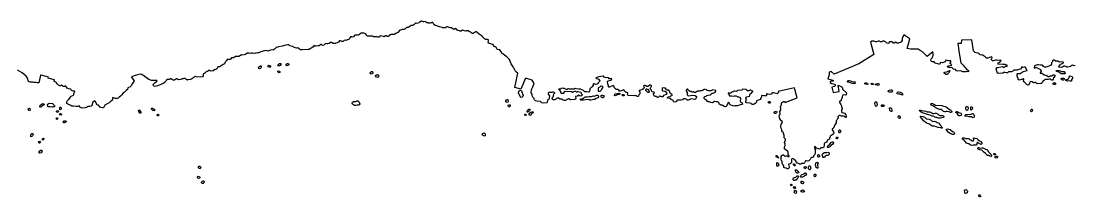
# Model space of a CAD drawing. Header units: inches. Extents: x -62624 to 51363, y -122611 to -15713.
# Drawn here: x 920 to 6819, y -122611 to -121625 of the extents above; entities that cross this region are included whole.
import ezdxf

# ---------------------------------------------------------------- set-up
doc = ezdxf.new("R2010")
doc.units = ezdxf.units.IN
doc.header["$MEASUREMENT"] = 0

msp = doc.modelspace()

# ---------------------------------------------------------------- linework, layer by layer
for points in [[(6820.5, -121874.7), (6812, -121875.7), (6805.5, -121873.1), (6803.4, -121873.1), (6800.5, -121874.5), (6794.2, -121880), (6779.1, -121884.2), (6772.7, -121884.5), (6768.4, -121880.4), (6761.6, -121877.4), (6755.9, -121877.9), (6745.3, -121885.2), (6733.2, -121884), (6727.3, -121881.2), (6731.3, -121878.8), (6735.6, -121870.5), (6737.7, -121867), (6754.2, -121861.8), (6753, -121854.9), (6749.3, -121854.5), (6733.6, -121855.2), (6727.9, -121853.3), (6723, -121850.5), (6709.2, -121849.8), (6702.4, -121844.6), (6697.9, -121843.9), (6692.5, -121846.8), (6692.5, -121852.4), (6691.5, -121856.4), (6687.7, -121859.2), (6688.2, -121867), (6683.5, -121873), (6676.1, -121875.6), (6658.6, -121883.4), (6649.2, -121883.7), (6642.1, -121880.8), (6638.8, -121874.7), (6635.9, -121872.6), (6625.3, -121872.6), (6615.2, -121870.2), (6609.5, -121870.7), (6597.7, -121874.5), (6592.5, -121875.7), (6590.1, -121887.3), (6591.6, -121888.7), (6596.1, -121886.5), (6601, -121885.4), (6606.6, -121887.4), (6612, -121889.4), (6619.1, -121892.2), (6626.9, -121897), (6629, -121907.1), (6625, -121915.6), (6623.8, -121916.8), (6633, -121918.2), (6639.4, -121920.4), (6646.7, -121927), (6655.7, -121928.4), (6662.1, -121929.8), (6669.4, -121936.6), (6674.4, -121936.4), (6681.5, -121932.6), (6688.3, -121931.4), (6696.4, -121927.2), (6703.2, -121927.4), (6707, -121929.5), (6706.1, -121934), (6698.2, -121942.6), (6697.5, -121950.9), (6694.2, -121955.9), (6687.1, -121956.8), (6679.7, -121950), (6674.3, -121950.2), (6669.1, -121953.5), (6654.2, -121953.3), (6648.6, -121957.3), (6642.2, -121959.7), (6638.6, -121961.8), (6637.2, -121967.5), (6635.1, -121972.4), (6629, -121976), (6608.4, -121976.7), (6599.1, -121970.1), (6594.8, -121969.2), (6589.7, -121972), (6587, -121972.2), (6579.7, -121965.8), (6569.3, -121964.7), (6565.8, -121967.5), (6565.3, -121976), (6559.2, -121983.4), (6552.8, -121984.1), (6540.3, -121970.6), (6533.9, -121965.2), (6530.8, -121960.7), (6532.2, -121953.6), (6532.2, -121949.1), (6530.3, -121949.1), (6523.7, -121953.6), (6518.5, -121952.7), (6506.9, -121956.3), (6501, -121953.7), (6501.2, -121946.4), (6496, -121935.1), (6495.1, -121921.8), (6496.5, -121919.2), (6511.6, -121918.7), (6528.4, -121908.1), (6544, -121904.8), (6550.8, -121903.1), (6548.4, -121897.4), (6543.7, -121886.8), (6540.9, -121883), (6535.2, -121884.5), (6527.9, -121884.7), (6524.3, -121882.1), (6522.2, -121881.9), (6518.7, -121888.7), (6513.7, -121895.3), (6505.2, -121896.5), (6499.8, -121899.4), (6494.8, -121900.8), (6479.6, -121900.8), (6477, -121901.5), (6471.3, -121906.5), (6464, -121909.6), (6450.5, -121909.1), (6446.3, -121910.7), (6442, -121915.5), (6433.1, -121916.4), (6426.4, -121912.9), (6424.1, -121912.6), (6414.4, -121917.1), (6390.5, -121920), (6385.6, -121916.5), (6382, -121905.4), (6377.3, -121893.7), (6379.4, -121886.8), (6383.4, -121884.9), (6387.9, -121885.9), (6404.2, -121882.3), (6414.1, -121880.9), (6419.1, -121884.4), (6421.7, -121886.1), (6424.8, -121883.3), (6429.7, -121878.8), (6439.4, -121877.3), (6441.3, -121874), (6427.6, -121869.6), (6416.2, -121869.3), (6390, -121867), (6387.7, -121865.3), (6391.4, -121859.7), (6398.3, -121856.1), (6406.3, -121846.4), (6404.2, -121844.5), (6386.6, -121846.2), (6380.2, -121844.5), (6373.1, -121844.3), (6363.9, -121847.8), (6356.6, -121848.1), (6352.1, -121843.1), (6350.9, -121838.2), (6355.2, -121832.7), (6354, -121828.2), (6349.5, -121826.1), (6331.8, -121834.2), (6324, -121833.2), (6316.9, -121825.9), (6315.9, -121825.4), (6310, -121822.5), (6309, -121819.6), (6305.5, -121817), (6297.2, -121816.8), (6288.7, -121814.7), (6282.1, -121808.6), (6277.1, -121805.7), (6265.8, -121803.6), (6261.1, -121802.2), (6250.4, -121793), (6241.8, -121731.5), (6184.6, -121732.2), (6182, -121751.1), (6164, -121750.7), (6170.8, -121804.6), (6179.5, -121860.4), (6184.7, -121863.7), (6193.6, -121872), (6198.6, -121880.5), (6202.9, -121883.5), (6211.6, -121894.9), (6223, -121902), (6223.9, -121908.1), (6219, -121909.7), (6211.6, -121907.4), (6207.4, -121910.2), (6191.3, -121909.8), (6184.2, -121905.5), (6180.7, -121903.4), (6163.9, -121905.3), (6156.6, -121903.6), (6150.9, -121897.3), (6138.9, -121894.4), (6132.4, -121887.4), (6127.4, -121885.8), (6117.5, -121888.2), (6106.9, -121884.6), (6104.5, -121879.7), (6108.8, -121876.1), (6117.3, -121876.1), (6127.9, -121872.3), (6129.1, -121869.5), (6121.3, -121864.8), (6120.8, -121860.3), (6123.9, -121855.3), (6124.1, -121849.6), (6118.9, -121846.6), (6116.1, -121847.5), (6111.4, -121848.2), (6098.7, -121844.4), (6096.8, -121845.2), (6091.9, -121853), (6076.8, -121858.9), (6067.5, -121857.5), (6064.9, -121858.9), (6062.8, -121866.7), (6057.9, -121867.6), (6042.7, -121864.1), (6034.2, -121860.3), (6030.7, -121854.7), (6027.4, -121853.2), (6022.2, -121853.5), (6015.3, -121851.8), (6012, -121845), (6013.4, -121837.2), (6021.5, -121829.1), (6022.6, -121822.8), (6024.7, -121817.8), (6025.7, -121807.2), (6022.6, -121798.6), (5992.6, -121823.2), (5978.3, -121810.4), (5965.8, -121798.6), (5953.3, -121789.8), (5940.8, -121782.3), (5898, -121782.3), (5880.2, -121779.9), (5887.1, -121753), (5894.5, -121724.2), (5860.8, -121702.4), (5852.6, -121723.9), (5851, -121734), (5843.9, -121743.5), (5830.9, -121749), (5823, -121749.9), (5819.9, -121744.8), (5816.7, -121743.5), (5807, -121749.9), (5803.7, -121749.9), (5798.8, -121743.3), (5794.1, -121741.5), (5781.8, -121742.6), (5776.2, -121748.8), (5772.3, -121750.7), (5764.1, -121746.7), (5757.7, -121741.5), (5750.7, -121737.6), (5744, -121737.2), (5737.9, -121741.1), (5730, -121741), (5722.4, -121738), (5717.1, -121738.4), (5708.4, -121742.3), (5703.9, -121742.5), (5693.1, -121737.8), (5681.5, -121737.8), (5674.2, -121744.6), (5694.2, -121812.9), (5609.8, -121865.3), (5471, -121923.7), (5453.6, -121908.4), (5443.6, -121912.7), (5443, -121918.9), (5442.4, -121926.5), (5438, -121942.7), (5436.7, -121949.9), (5466.5, -121956.6), (5464.8, -121962.3), (5451.7, -121963.1), (5449.1, -121965.9), (5449.1, -121970), (5457.8, -121975.8), (5473, -121978.9), (5476.9, -121981.7), (5476.7, -121987.8), (5472.3, -121992.3), (5457.8, -121995), (5464.9, -122026.6), (5500.1, -122019.5), (5493.5, -121984.2), (5510.6, -121991.3), (5516.7, -121996.5), (5517.3, -122002.3), (5518.4, -122006.6), (5537.3, -122023.8), (5539.7, -122027.7), (5538.1, -122038.8), (5537, -122040.7), (5523.4, -122038.2), (5519.5, -122039.9), (5516.5, -122047.9), (5516, -122057.7), (5512.2, -122061.8), (5511, -122064.6), (5510.6, -122070.1), (5507.6, -122074.4), (5502.3, -122075), (5500.8, -122077.4), (5501.9, -122081.5), (5509.3, -122092.1), (5512.6, -122100.8), (5512.7, -122106.4), (5513, -122108.8), (5515.2, -122111.9), (5516.2, -122117.5), (5512.3, -122126.6), (5511.5, -122132.2), (5513.8, -122136.8), (5523.8, -122139.8), (5528.3, -122140.9), (5536.6, -122150.2), (5538.8, -122158.8), (5538.5, -122164.2), (5536.4, -122166.1), (5532.9, -122165.5), (5530.3, -122160), (5525.8, -122158.1), (5517.3, -122159), (5511.7, -122158.8), (5504.7, -122154.4), (5500.6, -122153.7), (5498.6, -122154.8), (5496.2, -122158.7), (5492.4, -122160.4), (5491.7, -122162.4), (5493.4, -122165.9), (5492.8, -122169.5), (5490.6, -122173.9), (5486.3, -122181), (5483, -122184.5), (5481.7, -122187.6), (5481.9, -122195.6), (5479.1, -122202.1), (5474.1, -122207.1), (5472.8, -122209.7), (5472.1, -122216.3), (5467, -122225.8), (5462.1, -122229.7), (5460.9, -122231.8), (5460.9, -122234.2), (5467.6, -122245.1), (5468.9, -122252.3), (5467.3, -122256.8), (5458.7, -122265.6), (5451.6, -122267.5), (5449.2, -122269.7), (5448.7, -122274.9), (5448.6, -122275.1), (5445.9, -122280.3), (5444.9, -122285.9), (5441.1, -122289.5), (5435.5, -122290.7), (5433.3, -122293.1), (5432.9, -122298.1), (5427.9, -122304), (5417.8, -122310.4), (5416.1, -122312.3), (5416, -122320.1), (5413.4, -122332.8), (5408.3, -122336.4), (5397.4, -122335.7), (5395.2, -122338.2), (5392.4, -122341.8), (5389.4, -122342.5), (5372.7, -122337), (5367.3, -122330.7), (5363.4, -122328.4), (5361, -122331.2), (5360.3, -122335.7), (5363.3, -122340.5), (5366, -122347.4), (5364.4, -122352.9), (5365.3, -122364.4), (5363.8, -122372.2), (5358.8, -122376.6), (5356.5, -122380.1), (5355.4, -122386.6), (5352.3, -122389.6), (5343.4, -122388.9), (5341.7, -122390.7), (5336.5, -122400.6), (5328.9, -122407.8), (5321.5, -122410.2), (5313.9, -122408.9), (5311.6, -122409.1), (5306, -122420.1), (5302.1, -122422.9), (5291, -122422.9), (5285.4, -122426.4), (5277.1, -122426.2), (5273.4, -122422.9), (5268.7, -122421.2), (5263.9, -122421.4), (5261.1, -122420.1), (5258.9, -122412.5), (5255.4, -122406.8), (5248.7, -122403.6), (5243.8, -122396.4), (5240.9, -122394.5), (5233.6, -122397.5), (5231.7, -122401.4), (5233, -122412.2), (5232.3, -122417.6), (5225.1, -122424.8), (5217.4, -122426.5), (5215.2, -122427), (5215, -122429.8), (5218.9, -122443.2), (5218.6, -122447.2), (5213.4, -122452.6), (5207.8, -122452.8), (5202.1, -122448.7), (5193.9, -122448), (5190.2, -122445), (5188.9, -122436.9), (5186.6, -122430.7), (5181.3, -122427.2), (5179.4, -122422.4), (5179.4, -122413.3), (5178.5, -122407.9), (5174.9, -122404.6), (5173.8, -122398.3), (5175.5, -122391), (5175.5, -122383.7), (5178.3, -122379.2), (5182, -122375.9), (5184.2, -122373.6), (5190.3, -122375.9), (5195, -122381.4), (5198.7, -122382), (5204.4, -122380.3), (5208.1, -122380.9), (5214.5, -122386), (5219.5, -122384.8), (5220.2, -122381.1), (5213.5, -122372.2), (5213.3, -122362.5), (5212.2, -122356.6), (5194, -122340.4), (5192.5, -122336.5), (5193.1, -122329.6), (5197, -122321.8), (5197.7, -122315), (5193.3, -122306), (5196.8, -122296.3), (5199.6, -122290.4), (5198.1, -122286.3), (5191.4, -122278.7), (5191, -122275.3), (5191.2, -122267.9), (5190.6, -122262.4), (5187.3, -122257.5), (5186.8, -122254.8), (5187.5, -122251.9), (5185.3, -122247.2), (5182.3, -122245.2), (5178, -122240.2), (5177.8, -122232.7), (5173.4, -122221.1), (5172.2, -122214.4), (5174.8, -122202.3), (5181.3, -122193.5), (5180.4, -122188.1), (5169.3, -122177.9), (5168.2, -122175.7), (5168.2, -122172.4), (5165.5, -122167.9), (5164.1, -122160.1), (5165.4, -122152.8), (5168.5, -122146.7), (5168.9, -122142.5), (5166.8, -122134.5), (5167, -122131.3), (5172.2, -122123), (5173.5, -122117.6), (5173.5, -122112), (5170.7, -122106.5), (5171.3, -122102.6), (5175, -122099.1), (5176.3, -122095.2), (5176.8, -122084.8), (5179.1, -122081.3), (5187.4, -122076.8), (5194.1, -122076.6), (5196.7, -122081.2), (5199.9, -122080.3), (5265, -122055.9), (5260.6, -122042.2), (5250.6, -122006.6), (5248.7, -121999.1), (5158.1, -122019.6), (5159.8, -122026.4), (5153.7, -122032.2), (5149.7, -122032.9), (5146.6, -122030.9), (5131.1, -122027.6), (5127.1, -122027.4), (5124, -122028.3), (5118.8, -122034.4), (5107, -122036), (5100, -122034.6), (5094.4, -122032.6), (5093.1, -122032.6), (5091.8, -122033.9), (5092.3, -122043), (5091.1, -122044.4), (5087.6, -122044.7), (5078.4, -122043.5), (5067.2, -122042.1), (5064.2, -122042.2), (5063.6, -122045.2), (5065.1, -122052.1), (5063.1, -122055.6), (5059.8, -122057.5), (5059.8, -122060), (5058.6, -122064), (5054, -122066.4), (5039.8, -122069.8), (5037.4, -122072.7), (5037.4, -122078.5), (5034.3, -122083.6), (5023.9, -122091.4), (5017.7, -122093.5), (5011.7, -122092.6), (5005.8, -122088.1), (5000.3, -122085.6), (4982, -122084.2), (4977.6, -122081.7), (4977.3, -122074.9), (4978.9, -122068.3), (4980, -122063.4), (4977.6, -122056.5), (4978.1, -122052.6), (4980.5, -122049.6), (4990.6, -122048.3), (4997.4, -122045.6), (4999, -122042.8), (4999, -122037.9), (5000.5, -122033.9), (5007.7, -122029.3), (5012.4, -122024.5), (5016.3, -122020.1), (5015.5, -122017.4), (5009.4, -122015.9), (5004.6, -122012.9), (5001.5, -122012.3), (4992.8, -122016.1), (4990, -122016.6), (4985.6, -122015.6), (4982.5, -122011.8), (4976.2, -122009), (4959.7, -122006.1), (4958.2, -122006.7), (4957.7, -122008.7), (4956.9, -122011.7), (4953.7, -122013.2), (4930.1, -122014.5), (4927.5, -122015.7), (4925.7, -122018.6), (4922.7, -122019.6), (4912.6, -122018.5), (4910.2, -122019.1), (4907.4, -122021.9), (4901.4, -122021.9), (4897.8, -122023.1), (4896, -122026.6), (4894.5, -122028.9), (4887.4, -122029.1), (4880.6, -122029.1), (4878.3, -122029.6), (4878.3, -122031.3), (4883, -122036.8), (4883.8, -122042.7), (4885.9, -122044.6), (4897.1, -122043.9), (4910.5, -122046.4), (4915, -122044.9), (4921.5, -122044.2), (4927, -122045.4), (4930.6, -122049.3), (4935.4, -122050.2), (4941.7, -122052.7), (4946.2, -122060.1), (4945.8, -122074.3), (4947.8, -122078.7), (4955.1, -122081.9), (4957.7, -122090.3), (4954.7, -122093.7), (4939.1, -122096.5), (4930.7, -122100.3), (4916, -122100.7), (4909.9, -122102.3), (4904.2, -122101), (4901, -122098.5), (4892.6, -122097.4), (4889.2, -122094.1), (4883.9, -122084), (4880, -122081.1), (4878, -122081.9), (4873.4, -122091), (4869.9, -122096.7), (4868.4, -122102.8), (4864.1, -122105.3), (4855, -122104.3), (4848.3, -122099.1), (4844.7, -122096.9), (4836.4, -122095.7), (4832.4, -122092.7), (4828.1, -122090.1), (4827.1, -122085.7), (4824.5, -122080.9), (4821, -122078), (4811.6, -122077.5), (4803.4, -122075.2), (4800.7, -122075.2), (4793.9, -122082.2), (4789.3, -122082.9), (4780, -122081.9), (4776.4, -122078.9), (4773.1, -122077.3), (4766, -122077.3), (4762.5, -122076.5), (4758.1, -122070.4), (4749.3, -122064.9), (4743.4, -122059.2), (4743.2, -122052.7), (4747.5, -122048.3), (4754.1, -122046.8), (4758.3, -122042.9), (4765.4, -122040.3), (4778.6, -122038.3), (4782.5, -122035.3), (4789.1, -122029.5), (4791.4, -122028.6), (4797.5, -122028.1), (4803, -122024.9), (4808.9, -122017.7), (4808.4, -122014.5), (4792.6, -122011.6), (4787.6, -122011.9), (4781.7, -122016.4), (4770.6, -122017.2), (4761.2, -122014.7), (4757.2, -122011.1), (4748.3, -122008.5), (4743.3, -122009.1), (4734.1, -122015.4), (4728.7, -122016), (4720.6, -122015.6), (4718.4, -122018.1), (4713.1, -122018.2), (4708, -122017.4), (4706.2, -122017.9), (4694.8, -122025.6), (4689.2, -122025.5), (4683.7, -122022.5), (4680.3, -122023.5), (4677, -122023.5), (4672, -122020.5), (4664.5, -122019.2), (4661.7, -122017.8), (4656.5, -122015.3), (4652.6, -122007.4), (4649.3, -122007.2), (4643.3, -122012.5), (4643.2, -122015.9), (4648.6, -122025.4), (4649.1, -122038.8), (4651.6, -122043.2), (4658.5, -122043.9), (4678.3, -122040.1), (4692.7, -122042.2), (4701.1, -122048.6), (4701.6, -122052.4), (4694.7, -122062.3), (4689.4, -122064.5), (4672.1, -122060.9), (4666.8, -122062.5), (4663.6, -122065.5), (4660.5, -122067.6), (4654, -122069.4), (4648.4, -122068), (4643.6, -122063.2), (4638.5, -122061.2), (4627.1, -122060.4), (4624.1, -122062.5), (4623.8, -122066), (4621.7, -122067.5), (4613.3, -122069), (4594.2, -122068.5), (4590.4, -122070.5), (4588.8, -122075.4), (4584.7, -122078.2), (4576.1, -122079.2), (4572.2, -122076.6), (4569.5, -122070.7), (4568, -122069.5), (4561.1, -122066), (4557.8, -122061.8), (4555.2, -122059.1), (4551.4, -122058.5), (4542.3, -122058.2), (4539.3, -122057.1), (4538.7, -122054.1), (4542.4, -122050.6), (4552.9, -122048.7), (4557.5, -122044.7), (4561.9, -122042.9), (4564.4, -122041.2), (4564.2, -122038.3), (4555, -122031.3), (4553.2, -122026.4), (4549.2, -122020.8), (4548.5, -122015), (4546.6, -122012.9), (4536.7, -122012.6), (4533.7, -122011), (4526.8, -122001.5), (4523.9, -122000.9), (4520, -122001.2), (4510.9, -122000), (4508.6, -122001.5), (4508.8, -122014.7), (4510.9, -122016), (4522.8, -122018.7), (4529.7, -122022.8), (4533.5, -122028.1), (4534.4, -122033.5), (4531.5, -122037.1), (4516.3, -122042.4), (4514, -122044.9), (4513.5, -122048.8), (4512.4, -122050.2), (4505.1, -122050.5), (4497.5, -122046.4), (4494.7, -122045.4), (4493.5, -122045.9), (4488.8, -122052.1), (4485, -122053.8), (4479.8, -122053), (4478.4, -122049.8), (4476.2, -122048), (4469.3, -122047.4), (4463.8, -122044.6), (4460.2, -122036.7), (4460.9, -122031.5), (4464.7, -122027.3), (4465, -122025.3), (4462.8, -122024), (4454.4, -122022.7), (4451.4, -122020.2), (4449.4, -122013), (4443.2, -122008.4), (4442, -122004.6), (4444.3, -121997.5), (4448.8, -121990.7), (4448.6, -121988.6), (4444.5, -121985.3), (4440, -121985.5), (4432.9, -121990.1), (4428.3, -121992.7), (4421.8, -121992.6), (4414.2, -121987.1), (4409.4, -121986.1), (4405.5, -121987.4), (4404.5, -121990.4), (4407.8, -121999.2), (4406.8, -122002.4), (4402, -122006.2), (4397.6, -122007.8), (4395.9, -122009.7), (4393.5, -122011.3), (4381.3, -122013.8), (4379.8, -122014.8), (4379.6, -122017.3), (4383.9, -122023), (4385.6, -122027.1), (4383.6, -122032.9), (4378.6, -122037.9), (4375.3, -122045.4), (4371.9, -122048.3), (4368.2, -122048.7), (4362.6, -122043.9), (4358.3, -122042.8), (4350.9, -122044.8), (4319.4, -122042.8), (4315.7, -122041.3), (4314.2, -122036.6), (4315.7, -122029.9), (4315.7, -122028), (4313.6, -122027), (4306.9, -122025.5), (4298.1, -122018.9), (4296.7, -122012), (4293.2, -122010.3), (4272.9, -122017.9), (4270.3, -122017.4), (4265.9, -122013), (4259.6, -122009.7), (4254.1, -122009.5), (4251.2, -122008.5), (4240.4, -121997.3), (4239.2, -121990.9), (4236.9, -121987.9), (4233.8, -121987), (4213, -121995.9), (4210.2, -121996.1), (4207.6, -121993.9), (4207.7, -121987.7), (4204.6, -121977.2), (4202.3, -121965.7), (4203.9, -121960.3), (4208.3, -121959.5), (4220.7, -121957.3), (4224.4, -121955.3), (4226.5, -121948.5), (4225.4, -121946.9), (4217, -121948.5), (4212.5, -121948.4), (4207.8, -121944.2), (4202.5, -121942.1), (4194.4, -121943.1), (4183.1, -121939.3), (4180.1, -121934.7), (4176.8, -121933.7), (4154, -121937.7), (4138.2, -121942.9), (4138, -121945.2), (4141.5, -121947.8), (4148.4, -121948.8), (4152.4, -121951.1), (4159.1, -121959.7), (4158.5, -121963.6), (4153.3, -121968.3), (4150.4, -121970.8), (4148.2, -121976.7), (4145.3, -121979.2), (4134.5, -121981.2), (4128.6, -121977.7), (4124.6, -121977.1), (4122, -121978.5), (4121.5, -121984), (4117.2, -121993.1), (4112.8, -121995), (4110.6, -121997), (4109.6, -122000.1), (4105, -122003.8), (4103.8, -122005.8), (4104.3, -122015.2), (4099.4, -122021.2), (4094.6, -122023.6), (4087.5, -122022), (4081.1, -122022.5), (4075.6, -122022), (4067.3, -122014.9), (4051.1, -122007), (4048.5, -122006.3), (4042.1, -122007.3), (4027.2, -122005), (4021.3, -122003.4), (4019.3, -122004.2), (4016.3, -122007.1), (4013.9, -122007.5), (3989.2, -122007.5), (3983.7, -122005.5), (3979.8, -122005.9), (3975.9, -122008), (3973.2, -122008.5), (3968.3, -122007.7), (3963.8, -122004.5), (3961.5, -122004.1), (3954.1, -122003.8), (3947.6, -122001.6), (3943.5, -122003.4), (3940.1, -122006.6), (3937.3, -122006.7), (3932.3, -122006), (3930.3, -122006.9), (3930, -122008.4), (3939.7, -122020.2), (3939.4, -122025.4), (3942.4, -122028.8), (3958.5, -122029.5), (3960.3, -122028.8), (3960.1, -122022.4), (3961.6, -122020.4), (3966.1, -122018.8), (3995.2, -122019.3), (4002.2, -122020.7), (4007.1, -122024.2), (4009.6, -122024.4), (4014.9, -122020.4), (4019, -122018.6), (4022.9, -122018.4), (4029.2, -122022.5), (4031.2, -122022.5), (4035.3, -122020.1), (4039.1, -122019.9), (4046.7, -122021.2), (4052.5, -122024.7), (4054.6, -122031.8), (4060.6, -122037.2), (4060.2, -122041.2), (4056.6, -122045.1), (4051.2, -122046.3), (4040.4, -122040), (4037.5, -122040.7), (4035.3, -122045.6), (4033.2, -122047), (4023.1, -122047.9), (4022.5, -122050.1), (4025.4, -122058), (4023.1, -122063.3), (4018.2, -122065.8), (3999.1, -122066.4), (3995.4, -122066.3), (3986.4, -122060.8), (3983.9, -122061.1), (3977.5, -122065.6), (3965.5, -122070.1), (3959.2, -122070.2), (3955.3, -122068.2), (3949.7, -122062.8), (3946.8, -122062.1), (3940.4, -122063.3), (3937, -122063.3), (3928.9, -122058.2), (3919.9, -122057.2), (3916.9, -122058.9), (3911, -122065.3), (3908.4, -122066.6), (3897.8, -122066.9), (3894.2, -122065.5), (3892.8, -122058.5), (3893.3, -122055.9), (3899.3, -122049.5), (3899.4, -122044.7), (3900.8, -122041.7), (3901.7, -122035.3), (3903.4, -122032.2), (3906.9, -122029.7), (3907.3, -122028.2), (3900.4, -122023.4), (3895.6, -122024), (3891.5, -122026), (3874.9, -122026.2), (3870.9, -122028.9), (3870.9, -122034.4), (3878, -122044.9), (3878.3, -122049.7), (3876.7, -122054.3), (3876.3, -122060.7), (3873.2, -122064.2), (3868.3, -122066.2), (3866.4, -122068.2), (3865.5, -122081.3), (3862.7, -122084), (3844.7, -122084.6), (3835.6, -122083.2), (3827.7, -122075.6), (3806.3, -122074.9), (3799.4, -122072.3), (3796.3, -122069.2), (3794.4, -122066.7), (3791.9, -122063.5), (3791.3, -122059.8), (3784.4, -122051.7), (3781.3, -122044.2), (3780, -122038.5), (3780, -122034.8), (3775, -122027.9), (3776.3, -122009.2), (3780, -122001.6), (3785, -121994.1), (3786.9, -121988.5), (3787.5, -121984.8), (3792.8, -121974.8), (3781.5, -121956.9), (3743.8, -121944.8), (3718.3, -122006.2), (3683.6, -121998), (3700.5, -121917.5), (3692.9, -121912.1), (3685.4, -121903.6), (3683.5, -121899.7), (3682.2, -121896.6), (3681.8, -121893.5), (3676.5, -121886.6), (3673.8, -121882.3), (3666.9, -121870.4), (3663.8, -121864.2), (3655, -121846.7), (3653.1, -121841.6), (3638.2, -121826), (3632.6, -121822.9), (3611.3, -121804.8), (3608.7, -121800.2), (3606.3, -121796), (3599.4, -121786.7), (3587.6, -121784.8), (3583.8, -121781), (3581.9, -121775.4), (3580.7, -121772.9), (3578.2, -121771.7), (3573.8, -121769.1), (3568.8, -121767.3), (3564.4, -121761.6), (3561.9, -121757.3), (3559.4, -121756), (3552.6, -121755.4), (3548.8, -121752.3), (3546.4, -121751.3), (3544.5, -121751.4), (3541.3, -121751.6), (3536.3, -121749.1), (3533.8, -121744.2), (3535.7, -121735.4), (3535.7, -121730.4), (3531.3, -121728.5), (3521.3, -121727.9), (3514.5, -121724.2), (3508.8, -121719.2), (3503.2, -121716.1), (3500.7, -121709.8), (3484.8, -121698.4), (3465.1, -121684.2), (3462, -121687.3), (3457, -121692.3), (3450.1, -121695.4), (3445.1, -121694.8), (3437, -121687.3), (3429.5, -121686.1), (3422, -121680.4), (3412, -121680.4), (3409.5, -121681.7), (3402.6, -121681.1), (3397, -121678), (3391.4, -121676.7), (3382.6, -121682.3), (3377, -121681.7), (3373.9, -121679.8), (3364.5, -121678.6), (3358.9, -121675.5), (3356.4, -121669.8), (3354.1, -121668.3), (3352.6, -121667.3), (3347.6, -121668.6), (3342, -121672.3), (3338.3, -121671.1), (3329.5, -121663.6), (3321.4, -121663), (3306.4, -121658), (3302.7, -121656.7), (3298.3, -121661.1), (3295.2, -121663.6), (3280.8, -121663.6), (3277.1, -121661.1), (3269.6, -121660.5), (3262.7, -121657.4), (3247.7, -121652.4), (3238.3, -121650.5), (3231.4, -121644.2), (3225.8, -121633), (3219.6, -121633), (3217.7, -121634.9), (3215.2, -121635.5), (3210.2, -121638), (3203.3, -121637.4), (3200.9, -121636.1), (3191.5, -121636.1), (3183.3, -121628), (3177.1, -121629.2), (3172.1, -121630.5), (3162.7, -121625.5), (3159.6, -121626.1), (3152.7, -121632.4), (3149, -121634.2), (3145.9, -121636.1), (3137.7, -121638.6), (3130.9, -121638), (3127.7, -121636.7), (3119, -121646.1), (3112.1, -121649.9), (3102.8, -121649.9), (3095.3, -121656.8), (3087.2, -121661.2), (3078.4, -121661.8), (3073.4, -121665.5), (3068.4, -121670.5), (3065.3, -121672.4), (3055.9, -121672.4), (3052.8, -121672.4), (3050.3, -121674.9), (3040.9, -121675.6), (3029.1, -121688.7), (3021.6, -121693.1), (3021.6, -121693.7), (3012.2, -121699.3), (3009.1, -121700.6), (2990.4, -121700.6), (2984.1, -121702.5), (2980.4, -121708.1), (2974.8, -121711.9), (2968.5, -121711.9), (2964.1, -121708.1), (2959.1, -121708.7), (2954.7, -121712.5), (2952.9, -121713.1), (2948.5, -121712.5), (2940.4, -121710), (2933.5, -121708.7), (2928.5, -121711.9), (2926.6, -121715), (2924.8, -121716.2), (2918.5, -121715.6), (2914.1, -121713.1), (2907.3, -121713.1), (2902.3, -121713.7), (2892.3, -121713.7), (2888.5, -121710.6), (2881, -121710.6), (2872.9, -121710.6), (2871, -121709.4), (2858.5, -121709.4), (2852.9, -121706.3), (2851.1, -121702.5), (2850.4, -121696.2), (2839.2, -121693.7), (2831.7, -121693.1), (2828.6, -121691.9), (2824.2, -121692.5), (2813.6, -121700.6), (2806.1, -121703.8), (2796.7, -121705), (2787.9, -121705), (2784.2, -121708.8), (2780.5, -121713.8), (2774.2, -121715), (2771.1, -121713.8), (2764.2, -121714.4), (2760.5, -121719.4), (2756.7, -121726.9), (2753.6, -121728.8), (2746.1, -121731.3), (2741.8, -121733.8), (2733.6, -121732.5), (2728.6, -121735), (2723.6, -121740.1), (2714.9, -121740.1), (2708, -121735.7), (2703, -121736.3), (2700.5, -121738.8), (2696.8, -121743.8), (2688.7, -121748.2), (2682.4, -121748.8), (2677.4, -121751.3), (2667.4, -121750.7), (2658, -121745.7), (2651.8, -121745.7), (2644.9, -121750.7), (2636.8, -121752.6), (2636.2, -121752.6), (2634.3, -121752.6), (2626.8, -121751.9), (2623.1, -121752.6), (2618.7, -121757.6), (2616.2, -121761.3), (2609.9, -121762.6), (2604.9, -121760.7), (2601.2, -121757.6), (2597.5, -121757.6), (2588.7, -121763.9), (2584.3, -121765.1), (2571.2, -121765.7), (2565, -121765.7), (2559.3, -121763.2), (2556.2, -121766.4), (2552.5, -121771.3), (2543.7, -121777), (2538.1, -121781.4), (2533.1, -121783.9), (2525, -121785.7), (2496.2, -121785.8), (2493.1, -121787), (2484.4, -121786.4), (2473.1, -121780.1), (2473.1, -121777), (2471.3, -121776.2), (2468.8, -121775.1), (2461.3, -121776.4), (2450, -121773.9), (2444.4, -121770.8), (2440.7, -121768.9), (2431.9, -121765.8), (2424.4, -121765.1), (2418.2, -121758.3), (2413.8, -121758.9), (2401.9, -121760.8), (2381.3, -121766.4), (2361.3, -121769.5), (2357.6, -121770.8), (2348.2, -121773.9), (2339.5, -121782.7), (2333.8, -121785.8), (2330.1, -121787.1), (2317, -121787.7), (2307.6, -121791.4), (2304.5, -121792.1), (2299.5, -121793.3), (2295.1, -121792.1), (2292, -121790.8), (2282.6, -121792.7), (2262, -121797.1), (2250.8, -121802.7), (2245.8, -121804), (2233.3, -121804.6), (2228.9, -121806.5), (2217.7, -121805.8), (2210.8, -121804.6), (2206.4, -121806.5), (2196.4, -121805.8), (2191.4, -121804.6), (2185.8, -121805.8), (2175.8, -121812.7), (2168.9, -121814.6), (2156.5, -121815.8), (2149.6, -121815.8), (2142.7, -121821.5), (2138.3, -121824.6), (2124.6, -121824.6), (2119.6, -121824.6), (2113.4, -121829), (2109.6, -121832.1), (2104, -121831.5), (2097.7, -121831.5), (2094.6, -121836.5), (2093.4, -121839), (2090.9, -121840.9), (2083.4, -121840.3), (2075.9, -121839), (2069, -121849), (2065.9, -121852.1), (2061.5, -121857.1), (2060.9, -121860.9), (2058.4, -121865.3), (2050.9, -121869.6), (2045.3, -121873.4), (2037.2, -121878.4), (2034.6, -121881.5), (2022.2, -121881.5), (2019.6, -121885.3), (2015.9, -121892.8), (2010.3, -121896.5), (2002.8, -121897.8), (1994.7, -121904), (1982.8, -121905.3), (1978.7, -121903.7), (1970.3, -121900.3), (1962.8, -121907.8), (1959.7, -121908.4), (1955.3, -121909.7), (1950.3, -121915.3), (1946.6, -121918.4), (1942.8, -121919.7), (1940.3, -121922.2), (1940.3, -121932.8), (1935.3, -121937.2), (1924.1, -121939.1), (1900.4, -121938.5), (1897.3, -121936.6), (1893.5, -121935.3), (1887.9, -121941), (1876, -121949.1), (1869.1, -121952.8), (1853.5, -121954.7), (1851.6, -121956), (1847.3, -121955.3), (1842.3, -121950.3), (1837.9, -121946.6), (1830.4, -121947.8), (1827.3, -121949.1), (1821.7, -121949.7), (1814.8, -121953.5), (1801.7, -121955.3), (1796.7, -121953.5), (1791.7, -121949.1), (1789.8, -121949.7), (1779.8, -121956), (1771.7, -121956), (1762.3, -121950.3), (1760.4, -121949.7), (1757.3, -121949.7), (1751.7, -121953.5), (1745.5, -121953.5), (1739.8, -121952.2), (1732.9, -121959.1), (1731.1, -121961.6), (1720.5, -121971.6), (1713, -121977.3), (1706.7, -121978.5), (1698.6, -121982.9), (1693.6, -121984.7), (1684.2, -121989.1), (1669.9, -121992.9), (1664.2, -121989.8), (1660.5, -121986), (1659.2, -121984.8), (1659.9, -121981), (1671.1, -121970.4), (1678.6, -121964.8), (1681.1, -121959.8), (1679.2, -121957.9), (1654.2, -121957.9), (1649.9, -121957.9), (1635.3, -121952.1), (1595.5, -121924.8), (1587.4, -121923.5), (1558, -121929.8), (1538.5, -121938.8), (1552.3, -121962.1), (1540.5, -121979.8), (1538.7, -121986), (1536.2, -121989.1), (1528.7, -121996), (1520.6, -121997.3), (1516.8, -122000.4), (1515.6, -122008.5), (1508.7, -122015.4), (1500, -122022.9), (1491.2, -122027.9), (1488.1, -122032.3), (1485, -122038.5), (1476.8, -122046.7), (1470, -122052.3), (1463.7, -122057.3), (1458.1, -122059.2), (1446.9, -122058.6), (1434.4, -122054.2), (1432.5, -122059.2), (1431.2, -122065.5), (1426.9, -122072.3), (1420, -122076.1), (1412.5, -122084.2), (1405, -122088), (1389.4, -122096.1), (1386.9, -122100.5), (1385.6, -122104.8), (1381.3, -122111.1), (1377.5, -122112.4), (1366.3, -122109.9), (1362.5, -122107.4), (1353.1, -122097.4), (1346.9, -122094.9), (1340.7, -122086.1), (1336.9, -122076.1), (1333.2, -122072.3), (1326.9, -122075.5), (1319.4, -122081.1), (1318.2, -122095.5), (1311.9, -122101.7), (1305.7, -122104.2), (1293.2, -122104.2), (1289.5, -122106.7), (1287, -122109.2), (1279.5, -122112.4), (1265.7, -122113.6), (1255.7, -122111.8), (1248.8, -122107.4), (1246.3, -122103), (1244.5, -122101.1), (1237.6, -122104.2), (1228.2, -122104.2), (1213.9, -122101.7), (1211.4, -122103), (1203.9, -122102.4), (1198.2, -122099.3), (1192, -122094.9), (1182.6, -122091.7), (1175.7, -122086.8), (1175.7, -122078), (1180.1, -122070.5), (1184.5, -122066.1), (1188.2, -122064.2), (1192, -122059.3), (1194.5, -122053.6), (1201.4, -122045.5), (1209.5, -122041.8), (1213.2, -122039.9), (1215.7, -122036.8), (1216.4, -122030.5), (1222, -122019.9), (1221.3, -122018), (1214.5, -122018), (1203.2, -122014.2), (1198.2, -122006.1), (1187.6, -122005.5), (1178.2, -122000.5), (1170.1, -121991.1), (1165.1, -121991.1), (1163.2, -121992.4), (1156.4, -121991.7), (1152, -121988), (1147, -121985.5), (1140.1, -121989.2), (1136.4, -121988.6), (1130.1, -121985.5), (1123.3, -121979.2), (1119.5, -121977.4), (1118.9, -121971.1), (1114.5, -121968), (1104.5, -121964.2), (1106.4, -121954.8), (1071.8, -121946.2), (1073.3, -121939.8), (1061.2, -121935.9), (1031.9, -121927.9), (1029.7, -121929.1), (1018.9, -121971.8), (1010.2, -121971.1), (1002.1, -121970.5), (991.5, -121970.5), (986.5, -121968.6), (975.9, -121968.6), (970.9, -121968), (965.9, -121966.7), (962.1, -121964.2), (956.5, -121946.1), (948.4, -121934.2), (925.9, -121915.5), (900.3, -121900.5)], [(2358.2, -121872.2), (2359.4, -121869), (2367.2, -121863.7), (2372.5, -121862.4), (2374.9, -121863.7), (2374.5, -121868.2), (2369.6, -121873.9), (2363.1, -121878), (2359, -121876.3), (2358.2, -121872.2)], [(2402.7, -121871.4), (2404.7, -121866.1), (2409.6, -121862.8), (2417.8, -121862.8), (2419.8, -121866.5), (2418.2, -121871), (2414.1, -121873.9), (2407.2, -121876.3), (2403.5, -121874.7), (2402.7, -121871.4)], [(2249.7, -121886.6), (2251.7, -121882.1), (2259.9, -121876.4), (2264.3, -121876.4), (2266, -121879.2), (2260.3, -121890.6), (2254.6, -121892.7), (2250.5, -121890.6), (2249.7, -121886.6)], [(2301.5, -121877.6), (2302.3, -121874.7), (2306, -121873.1), (2315.8, -121875.5), (2316.6, -121878.8), (2315.8, -121882.9), (2308, -121883.7), (2302.7, -121881.7), (2301.5, -121877.6)], [(2357.4, -121909), (2357.8, -121906.1), (2360.6, -121904.9), (2367.2, -121905.3), (2368.8, -121908.2), (2367.6, -121914.3), (2362.3, -121915.5), (2359, -121912.7), (2357.4, -121909)], [(2874.9, -121917.5), (2877.4, -121911.2), (2880.8, -121908.5), (2884.9, -121908.5), (2888.4, -121912.4), (2888.6, -121917.3), (2884.5, -121921.2), (2878.9, -121922.2), (2875.4, -121921), (2874.9, -121917.5)], [(6086.3, -121916.6), (6087.3, -121913.2), (6091.1, -121912.2), (6102.1, -121910.8), (6116.9, -121902.2), (6118.9, -121905), (6117.4, -121908.4), (6114.1, -121913.2), (6107.9, -121920.3), (6105.5, -121924.2), (6100.7, -121924.6), (6096.4, -121924.2), (6093.5, -121922.3), (6088.7, -121919.9), (6086.3, -121916.6)], [(6713.3, -121904.6), (6717.9, -121902.1), (6721.3, -121901.7), (6730.5, -121902.1), (6745.6, -121908.4), (6759, -121908.8), (6763.2, -121913.9), (6764.1, -121918.9), (6761.1, -121921.4), (6755.7, -121921.4), (6751.1, -121920.6), (6741.8, -121920.2), (6731.8, -121913.9), (6725.5, -121909.7), (6716.6, -121907.2), (6713.3, -121904.6)], [(2904, -121932.2), (2904.8, -121930), (2909.7, -121926.6), (2916.5, -121927.6), (2922.1, -121933.4), (2920.9, -121938.1), (2916.5, -121941), (2909.2, -121939.8), (2904, -121932.2)], [(5545, -121962.8), (5547.4, -121959.4), (5550.1, -121958), (5555.6, -121958.4), (5563.4, -121959.7), (5570.9, -121963.8), (5578.1, -121965.5), (5583.2, -121965.5), (5587.7, -121966.5), (5590.4, -121972.4), (5587.3, -121975.1), (5581.2, -121977.8), (5574.4, -121975.8), (5561.7, -121972), (5553.5, -121968.3), (5547.4, -121967.6), (5545.3, -121965.9), (5545, -121962.8)], [(5642.9, -121973.4), (5646.3, -121971.3), (5650.4, -121971.6), (5654.2, -121973.4), (5660.3, -121976.7), (5660, -121980.8), (5657.6, -121981.5), (5648.7, -121979.5), (5643.3, -121976.4), (5642.9, -121973.4)], [(5677.4, -121976.4), (5678.8, -121974.7), (5683.2, -121973.7), (5688.6, -121975.3), (5690.7, -121978.1), (5689, -121980.1), (5684.6, -121980.8), (5681.8, -121980.5), (5677.4, -121976.4)], [(5701.2, -121980.3), (5702.2, -121977.9), (5706, -121976.9), (5714.8, -121975.2), (5719.3, -121974.1), (5721.7, -121976.9), (5722.4, -121980.3), (5720.7, -121984.4), (5718.3, -121985.7), (5713.1, -121985.4), (5707, -121983), (5702.9, -121982), (5701.2, -121980.3)], [(6696.6, -121974.3), (6697.4, -121973.1), (6700.3, -121971), (6704.1, -121968.9), (6710, -121973.9), (6710.4, -121978.5), (6708.3, -121980.2), (6704.5, -121980.6), (6700.3, -121980.2), (6697.8, -121979.3), (6696.6, -121974.3)], [(6741.4, -121946.6), (6744.8, -121945.3), (6751.5, -121944.9), (6759.5, -121946.1), (6759.5, -121950.8), (6756.5, -121955.4), (6753.6, -121957.5), (6749.4, -121957.1), (6742.3, -121950.4), (6741.4, -121946.6)], [(6768.3, -121955.4), (6770, -121953.7), (6775.8, -121952), (6782.5, -121948.7), (6787.1, -121939.4), (6790.9, -121934.4), (6793, -121933.1), (6796.8, -121933.6), (6802.7, -121936.1), (6805.6, -121939.4), (6806, -121943.6), (6804.4, -121946.1), (6801.4, -121951.2), (6800.6, -121957.5), (6798.9, -121961.3), (6793.4, -121961.3), (6788, -121960.8), (6779.2, -121961.7), (6774.2, -121960.8), (6768.7, -121957.9), (6768.3, -121955.4)], [(3703.9, -122030.5), (3705.6, -122019.1), (3711.3, -122014), (3717.7, -122013.4), (3722, -122015.7), (3730.8, -122042.2), (3729.4, -122048.8), (3724.9, -122052.7), (3718.9, -122054.5), (3714.9, -122051.3), (3709.5, -122039.1), (3708.9, -122035.6), (3706.6, -122033.1), (3703.9, -122030.5)], [(4049.7, -122065.8), (4051.4, -122062), (4055.2, -122061), (4064.6, -122058.6), (4073.1, -122052.5), (4079.2, -122050.5), (4082.6, -122049.8), (4090.1, -122049.8), (4100.3, -122048.1), (4104, -122047.4), (4112.9, -122047.9), (4118, -122045.9), (4122.1, -122045.2), (4129.2, -122045.6), (4141, -122041.1), (4146.8, -122041.1), (4149.9, -122042.5), (4152.2, -122045.5), (4151.6, -122050.6), (4149.2, -122055.7), (4139, -122060.2), (4131.2, -122064.6), (4121.7, -122065.6), (4109.9, -122068), (4104.1, -122068), (4100, -122065.6), (4082, -122065.9), (4068.4, -122069.5), (4060.6, -122069.5), (4052.4, -122068.5), (4049.7, -122065.8)], [(4151.3, -122017.3), (4152.3, -122008.8), (4152.7, -121999.7), (4155, -121996.3), (4159.4, -121993.6), (4162.5, -121991.8), (4165.2, -121988.8), (4168.9, -121987.8), (4173, -121989.8), (4175, -121992.8), (4177.4, -121996.3), (4174.7, -121999.3), (4168.2, -122006.1), (4162.8, -122017.3), (4159.8, -122021), (4154.4, -122020.4), (4151.3, -122017.3)], [(4167.2, -122048.5), (4167.9, -122042.8), (4169.6, -122041.1), (4172.3, -122041.4), (4175.4, -122043.4), (4179.8, -122043.4), (4183.2, -122044.5), (4183.5, -122046.8), (4181.2, -122049.9), (4180.1, -122054.6), (4179.1, -122056), (4176.1, -122056), (4171, -122054.6), (4168.6, -122053.6), (4167.2, -122048.5)], [(4241, -122038.8), (4243.5, -122035.9), (4248, -122033.9), (4266.8, -122029.7), (4270.9, -122031), (4272.2, -122033.2), (4270.7, -122035.2), (4267.5, -122036.8), (4259.4, -122039.2), (4253, -122040.8), (4248.9, -122042.9), (4245.3, -122043.7), (4242, -122041.9), (4241, -122038.8)], [(4284.2, -122038.5), (4286, -122036.9), (4290.9, -122036.7), (4294.9, -122038), (4296.3, -122041.6), (4294.3, -122043.9), (4289.5, -122045), (4287.1, -122045.2), (4284.8, -122041.4), (4284.2, -122038.5)], [(4417.5, -122011.6), (4417.7, -122008.3), (4418.9, -122006), (4421.7, -122005.5), (4425.9, -122007.7), (4433.6, -122016), (4435, -122021), (4435, -122024.2), (4433.2, -122025.4), (4430.1, -122025.6), (4425.9, -122024), (4421.9, -122021), (4418, -122014.9), (4417.5, -122011.6)], [(5773.9, -122020.4), (5773.9, -122017.6), (5775.5, -122014.8), (5780.4, -122013.2), (5790.5, -122010.7), (5794.5, -122011.1), (5796.1, -122013.2), (5797.3, -122017.6), (5795.3, -122021.3), (5792.1, -122022.9), (5784, -122024.1), (5778.7, -122022.9), (5773.9, -122020.4)], [(5822.8, -122030.1), (5823.6, -122026.1), (5826.4, -122023.2), (5831.3, -122022.8), (5839.8, -122024), (5845, -122024.9), (5851.5, -122029.7), (5853.5, -122032.5), (5854.3, -122036.2), (5853.1, -122040.2), (5847.9, -122039.4), (5840.6, -122035.8), (5831.7, -122035), (5824.8, -122033.7), (5822.8, -122030.1)], [(1024.6, -122102.1), (1028.9, -122094.8), (1038.1, -122088.6), (1044.7, -122087.1), (1048.2, -122088.6), (1049.4, -122094.4), (1046.6, -122097.5), (1037, -122101.7), (1030.4, -122108.3), (1026.9, -122108.7), (1025, -122106), (1024.6, -122102.1)], [(1068.6, -122092.5), (1071.3, -122088.6), (1078.3, -122084.7), (1096.4, -122087.8), (1101.9, -122093.2), (1107.6, -122097.9), (1108.4, -122102.9), (1106.1, -122106.3), (1098.4, -122106.7), (1093.7, -122107.5), (1082.5, -122105.2), (1072.1, -122105.6), (1070.2, -122103.7), (1068.6, -122092.5)], [(2772.9, -122087.4), (2773.4, -122083), (2775.5, -122079.1), (2781.7, -122076.4), (2793.1, -122075.5), (2797.4, -122073.8), (2800.1, -122071.6), (2804.5, -122071.6), (2812.4, -122079.5), (2815.4, -122089.1), (2813.2, -122094), (2808, -122095.7), (2801.4, -122095.7), (2793.9, -122098.3), (2786.9, -122098.3), (2774.6, -122091.3), (2772.9, -122087.4)], [(3633.3, -122077.3), (3633.3, -122072.7), (3636.7, -122067), (3642.4, -122064.7), (3645.2, -122065.3), (3646.9, -122071.6), (3644.7, -122079.5), (3640.7, -122081.8), (3633.3, -122077.3)], [(3646.4, -122100.6), (3648.7, -122095.5), (3653.8, -122094.4), (3657.2, -122095.5), (3658.3, -122100.6), (3656.1, -122105.8), (3650.9, -122106.9), (3647.5, -122104), (3646.4, -122100.6)], [(5101.7, -122079.7), (5103.1, -122075.8), (5106.5, -122075.8), (5110, -122075.8), (5112.4, -122078.3), (5115.4, -122081.7), (5112.9, -122084.6), (5107.5, -122085.1), (5103.6, -122083.6), (5101.7, -122079.7)], [(5699.2, -122087.3), (5700.7, -122080.6), (5703.1, -122078.7), (5705.8, -122078.7), (5709.3, -122084.1), (5712.5, -122096.2), (5709.7, -122100.9), (5705.8, -122103.2), (5703.1, -122100.9), (5700.3, -122095), (5699.2, -122087.3)], [(5735.6, -122102.1), (5735.6, -122099.1), (5736.9, -122097.4), (5738.6, -122094.8), (5740.8, -122094.4), (5744.2, -122093.9), (5749.4, -122095.7), (5750.7, -122097.8), (5750.7, -122101.3), (5749.8, -122103), (5746.3, -122104.7), (5742.1, -122104.7), (5738.6, -122103.9), (5735.6, -122102.1)], [(6011.4, -122093.1), (6012.5, -122089.8), (6016.4, -122088.2), (6020.8, -122088.2), (6028.5, -122090.9), (6038.5, -122095.9), (6074.4, -122099.2), (6083.2, -122101.4), (6092.6, -122104.7), (6103.1, -122110.2), (6116.3, -122120.7), (6124.6, -122124), (6127.4, -122127.8), (6129, -122133.4), (6128.5, -122137.2), (6123, -122137.3), (6114.7, -122134.5), (6103.1, -122131.2), (6098.7, -122131.8), (6094.3, -122134.5), (6089.9, -122134.5), (6083.8, -122132.3), (6077.1, -122127.4), (6072.2, -122121.8), (6067.8, -122121.8), (6060, -122121.3), (6056.2, -122119.6), (6051.2, -122116.3), (6047.3, -122114.7), (6040.1, -122111.9), (6034.1, -122108.6), (6023.6, -122099.8), (6018.6, -122098.1), (6014.2, -122096.5), (6011.4, -122093.1)], [(959.4, -122119.9), (960.5, -122116.8), (965.2, -122113.7), (969.8, -122114.9), (971.7, -122122.6), (969.8, -122128), (964.8, -122127.3), (961.3, -122124.5), (959.4, -122119.9)], [(1118.8, -122130.3), (1120.8, -122127.6), (1124.2, -122126.8), (1128.1, -122128.3), (1130, -122133), (1128.1, -122136.9), (1123.1, -122136.5), (1119.2, -122133.4), (1118.8, -122130.3)], [(1135.8, -122147.3), (1138.2, -122142.6), (1140.8, -122142.6), (1145.5, -122145.7), (1145.9, -122150), (1143.2, -122151.9), (1136.6, -122150.7), (1135.8, -122147.3)], [(1136.6, -122115.2), (1137.4, -122109.4), (1139.3, -122107.9), (1142.8, -122108.7), (1144.7, -122117.2), (1143.2, -122120.6), (1138.5, -122122.6), (1137, -122121), (1136.6, -122115.2)], [(1578.3, -122126), (1579.6, -122123.5), (1582.7, -122123.8), (1590.2, -122135.4), (1589.6, -122140.7), (1584.6, -122141.3), (1579, -122132.3), (1578.3, -122126)], [(1649.6, -122115.7), (1651.8, -122113.5), (1655.2, -122113.5), (1664.9, -122119.1), (1668.3, -122123.5), (1667.1, -122125.7), (1662.7, -122127.9), (1658.3, -122126.6), (1649.9, -122119.1), (1649.6, -122115.7)], [(1681.4, -122151.3), (1683, -122148.2), (1686.4, -122147.3), (1690.2, -122148.8), (1691.4, -122152.6), (1689.6, -122156), (1685.8, -122156.3), (1681.7, -122154.8), (1681.4, -122151.3)], [(3739.3, -122151.3), (3739.8, -122147.9), (3743.3, -122146.2), (3745.5, -122146.2), (3747.3, -122151.9), (3745, -122154.2), (3739.9, -122153.1), (3739.3, -122151.3)], [(3752.9, -122135.9), (3753.2, -122129.6), (3756.9, -122122.2), (3762.6, -122118.2), (3765.4, -122118.2), (3768.9, -122122.7), (3768.3, -122127.3), (3764.6, -122130.7), (3760.9, -122131.3), (3758, -122133), (3756, -122136.7), (3752.9, -122135.9)], [(3764, -122151.5), (3764.6, -122145.3), (3768.6, -122140.4), (3778.8, -122134.7), (3785.9, -122134.4), (3786.5, -122136.1), (3784.8, -122141), (3778.3, -122143.6), (3775.4, -122147), (3772.9, -122153), (3768.9, -122153.8), (3764, -122151.5)], [(5135, -122140.4), (5135, -122136), (5139.3, -122132.6), (5142.3, -122131.6), (5148.2, -122131.1), (5149.6, -122133.5), (5150.1, -122136.5), (5148.2, -122140.4), (5145.7, -122142.3), (5143.3, -122143.3), (5138.9, -122142.8), (5135, -122140.4)], [(5781, -122115.5), (5781.8, -122112.1), (5783.9, -122110.8), (5787.8, -122111.2), (5791.7, -122115.1), (5793.9, -122126.3), (5794.7, -122131.4), (5791.3, -122131.9), (5786.5, -122129.7), (5783.1, -122126.3), (5782.2, -122122.4), (5781, -122115.5)], [(5828.8, -122162.5), (5829.6, -122159.9), (5830.9, -122156), (5833.5, -122154.7), (5835.7, -122155.6), (5839.1, -122158.6), (5841.3, -122164.6), (5840.4, -122169.4), (5837, -122171.1), (5832.2, -122167.7), (5828.8, -122162.5)], [(5948.2, -122128.5), (5948.2, -122125.8), (5950.1, -122124.9), (5954.6, -122124.4), (5962.7, -122126.7), (5983.5, -122129.4), (5992.5, -122133.5), (6005.2, -122134.4), (6011.5, -122136.6), (6017.8, -122140.2), (6021.9, -122143), (6026.9, -122143), (6035.5, -122141.1), (6042.7, -122141.1), (6047.7, -122143.8), (6053.1, -122148.8), (6059.9, -122153.3), (6064.4, -122154.7), (6070.3, -122154.7), (6078.4, -122154.7), (6083.4, -122156.9), (6085.6, -122160.1), (6084.3, -122164.1), (6081.1, -122166), (6066.7, -122168.7), (6058.5, -122169.6), (6053.1, -122169.2), (6045.4, -122166.4), (6040.5, -122165.1), (6035, -122164.2), (6030.1, -122160.1), (6026, -122158.8), (6020.1, -122157.4), (6011.5, -122153.8), (6007.9, -122152.5), (5999.8, -122151.1), (5993.9, -122148.4), (5979.4, -122143.9), (5964.5, -122138.9), (5956.8, -122133.9), (5948.2, -122128.5)], [(5954.6, -122163), (5955.1, -122158.4), (5959.1, -122157.5), (5970, -122159.8), (5977.6, -122164.7), (5983.5, -122170.6), (5986.2, -122172.4), (5991.7, -122173.3), (6003.4, -122174.2), (6014.7, -122180.1), (6020.6, -122186.9), (6026, -122187.8), (6033.2, -122186.9), (6041.8, -122190), (6047.7, -122194.5), (6054.9, -122196.3), (6061.3, -122202.2), (6067.2, -122210.3), (6074.4, -122217.1), (6076.6, -122223), (6076.2, -122225.7), (6071.2, -122225.7), (6067.6, -122223.4), (6053.6, -122221.6), (6041.9, -122218), (6033.2, -122214.4), (6026, -122214), (6020.1, -122213.5), (6014.3, -122210.4), (6004.3, -122202.2), (5999.8, -122200.4), (5993.5, -122198.7), (5985.8, -122196.4), (5977.7, -122187.8), (5972.2, -122185.1), (5968.2, -122177.9), (5963.6, -122172.4), (5956.9, -122167), (5954.6, -122163)], [(6151.4, -122136.9), (6154.1, -122132.3), (6157.9, -122131.9), (6163.2, -122133.1), (6169.7, -122136.9), (6174.3, -122139.6), (6180.1, -122141.9), (6182.4, -122144.9), (6183.5, -122148), (6183.9, -122152.2), (6180.1, -122154.5), (6174, -122156.8), (6169.8, -122156.4), (6165.2, -122149.9), (6159.8, -122142.2), (6154.4, -122138.8), (6151.4, -122136.9)], [(6203, -122156.4), (6203.7, -122152.9), (6205.6, -122150.3), (6209.1, -122149.1), (6237.8, -122147.6), (6245.4, -122143), (6248.9, -122143.3), (6251.9, -122146.8), (6256.1, -122159), (6254.6, -122162.5), (6252.7, -122165.2), (6248.9, -122166.7), (6244.7, -122165.6), (6240.8, -122162.5), (6235.5, -122161.7), (6227.5, -122161.7), (6221.3, -122160.6), (6214.8, -122158.7), (6204.9, -122159.1), (6203, -122156.4)], [(6208.3, -122108.5), (6210.2, -122105.5), (6212.5, -122104.3), (6215.9, -122104.3), (6219, -122106.2), (6221.7, -122109.7), (6221.7, -122116.9), (6219.4, -122120), (6218.3, -122125), (6215.6, -122126.9), (6212.5, -122126.5), (6209.1, -122119.3), (6208.3, -122108.5)], [(6235.5, -122123.1), (6235.5, -122108.9), (6237, -122106.2), (6240.8, -122106.2), (6244.6, -122108.5), (6245, -122111.2), (6245, -122115), (6243.9, -122118.5), (6237.4, -122123.8), (6235.5, -122123.1)], [(6571.4, -122129.7), (6571.7, -122125.4), (6574.4, -122120), (6575.7, -122118.3), (6578.1, -122118.3), (6579.7, -122120), (6580.7, -122123), (6580.1, -122130.4), (6578.4, -122132.8), (6575.7, -122133.4), (6573.4, -122132.4), (6571.4, -122129.7)], [(1116.5, -122172), (1117.7, -122167), (1121.9, -122167), (1125.8, -122170.8), (1124.6, -122175.1), (1121.9, -122176.6), (1117.7, -122174.7), (1116.5, -122172)], [(1156.3, -122191.3), (1157.5, -122186.3), (1162.1, -122184), (1167.1, -122183.6), (1171.7, -122187.1), (1171.7, -122190.6), (1167.1, -122194.4), (1160.9, -122195.9), (1158.2, -122194.8), (1156.3, -122191.3)], [(974.1, -122269.1), (974.5, -122261.5), (979.5, -122255.8), (985.2, -122255), (986.7, -122255.8), (987.1, -122261.1), (984, -122269.1), (980.2, -122272.6), (975.6, -122273.3), (974.1, -122269.1)], [(3501.9, -122261.6), (3503.9, -122254.5), (3511.5, -122250.9), (3515, -122252.5), (3518, -122260), (3518, -122269.1), (3514, -122270.1), (3503.4, -122265.6), (3501.9, -122261.6)], [(5482.1, -122280.1), (5483.6, -122277.6), (5485.8, -122275.4), (5490.5, -122275.4), (5492, -122277.6), (5491.7, -122281.3), (5490.8, -122284.1), (5487.3, -122285.7), (5483, -122283.8), (5482.1, -122280.1)], [(5497.2, -122241.4), (5497.2, -122238.6), (5498.4, -122234.5), (5500.9, -122233.9), (5505.3, -122235.8), (5507.1, -122237.6), (5507.4, -122242), (5506.8, -122247.9), (5504.6, -122251), (5500.9, -122251.7), (5497.5, -122246.1), (5497.2, -122241.4)], [(6099.5, -122232.9), (6101.2, -122230.2), (6106.3, -122229.6), (6112.5, -122230.4), (6120.6, -122233.7), (6133.3, -122243.7), (6138.7, -122246.1), (6142.2, -122249.1), (6144.4, -122254.2), (6143.6, -122259.3), (6140.1, -122261.2), (6134.9, -122261.5), (6129.8, -122259.9), (6123.6, -122256.6), (6115.2, -122252.3), (6109, -122247.2), (6105.5, -122242.9), (6100.6, -122238.5), (6099.5, -122232.9)], [(1018.4, -122302.3), (1020.3, -122299.6), (1024.5, -122298.5), (1026.8, -122299.6), (1027.5, -122305), (1026, -122308.8), (1023, -122309.2), (1019.9, -122308.1), (1018.8, -122305.7), (1018.4, -122302.3)], [(1039, -122287.8), (1041.7, -122283.3), (1045.5, -122282.1), (1048.2, -122283.3), (1048.2, -122287.4), (1044.7, -122291.3), (1041.7, -122292.4), (1039.4, -122291.3), (1039, -122287.8)], [(5433.5, -122329.2), (5435.3, -122324.8), (5445.6, -122316.1), (5456.8, -122303), (5461.2, -122301.1), (5465.8, -122302.4), (5468, -122307.4), (5461.8, -122317), (5453.4, -122322.9), (5446.2, -122329.8), (5440, -122333.2), (5436, -122333.9), (5434.1, -122332.3), (5433.5, -122329.2)], [(6189, -122282.8), (6190, -122280.6), (6193.8, -122279.5), (6198.1, -122280.1), (6209, -122283.3), (6214.4, -122283.8), (6218.2, -122282.8), (6223, -122283.8), (6226.8, -122285.5), (6230.6, -122289.2), (6237, -122290.3), (6243, -122295.7), (6248.9, -122295.7), (6251.1, -122294.6), (6252.2, -122290.3), (6251.6, -122281.1), (6253.8, -122278.9), (6259.2, -122282.2), (6270.5, -122283.8), (6274.8, -122289.7), (6284.6, -122296.8), (6294.3, -122300.5), (6298.1, -122309.2), (6297, -122314), (6294.3, -122316.2), (6291.1, -122315.7), (6279.2, -122308.7), (6273.3, -122305.9), (6271.1, -122306), (6270.5, -122310.3), (6269.5, -122317.3), (6268.4, -122320), (6263, -122320), (6250, -122320.6), (6240.8, -122322.2), (6231.7, -122318.9), (6224.6, -122313.6), (6218.2, -122311.4), (6212.2, -122310.3), (6207.4, -122304.4), (6201.9, -122297.9), (6198.7, -122293), (6193.3, -122289.2), (6190.1, -122286.6), (6189, -122282.8)], [(6275.4, -122338.9), (6275.8, -122335.1), (6278.3, -122333), (6280.8, -122334.3), (6285.5, -122338), (6296.9, -122335.9), (6303.2, -122336.3), (6311.2, -122339.7), (6318.8, -122343.1), (6326.4, -122345.6), (6330.2, -122351.1), (6334.8, -122358.7), (6344.5, -122366.7), (6350, -122372.1), (6351.3, -122377.2), (6351.3, -122382.7), (6349.6, -122384.8), (6342.4, -122381.5), (6336.1, -122379.3), (6329.3, -122378.1), (6319.2, -122368), (6307.8, -122358.3), (6297.3, -122349), (6285.5, -122346.5), (6277.5, -122343.1), (6275.8, -122341.4), (6275.4, -122338.9)], [(1021.8, -122364.2), (1022.2, -122358.4), (1025.6, -122352.3), (1031, -122349.3), (1035.9, -122349.3), (1037.5, -122352.3), (1036.3, -122357.7), (1034, -122363.8), (1027.2, -122365.7), (1023, -122365.7), (1021.8, -122364.2)], [(5146.1, -122379.2), (5148.6, -122378.3), (5153, -122380.4), (5155.9, -122383.6), (5160.4, -122392.9), (5150.6, -122388.5), (5147.4, -122385.3), (5146.1, -122379.2)], [(5379.3, -122385), (5380.3, -122377), (5382.4, -122373.5), (5385.6, -122373.2), (5388, -122376), (5388.4, -122377.7), (5389.1, -122381.2), (5388.7, -122385.4), (5387, -122386.4), (5384.5, -122387.1), (5380.7, -122386.8), (5379.3, -122385)], [(5405, -122375.6), (5407.8, -122366.6), (5416.5, -122361), (5429.8, -122362), (5436.7, -122359.6), (5440.5, -122362), (5443, -122366.9), (5443.3, -122370.7), (5441.6, -122374.6), (5439.2, -122376.6), (5436, -122378.4), (5429.4, -122378.8), (5423.9, -122379.1), (5420.7, -122381.5), (5416.5, -122387.8), (5414.1, -122389.9), (5408.5, -122389.2), (5407.8, -122384), (5405, -122375.6)], [(6365.8, -122373.7), (6365.8, -122370.1), (6366.2, -122367.9), (6369.1, -122366.8), (6372.4, -122368.3), (6374.2, -122370.8), (6373.4, -122373.7), (6371.6, -122375.2), (6368.7, -122375.2), (6365.8, -122373.7)], [(6370.2, -122390), (6371.6, -122385.7), (6374.2, -122383.1), (6377.8, -122382.4), (6382.1, -122382.8), (6384.7, -122384.9), (6385.4, -122388.2), (6382.9, -122391.1), (6378.5, -122392.6), (6374.9, -122391.5), (6370.2, -122390)], [(1912.7, -122446.9), (1913.2, -122440.4), (1916.6, -122437.6), (1920.4, -122437.6), (1925.3, -122441.4), (1926.1, -122447.6), (1923.2, -122452.1), (1918.2, -122452.3), (1915.4, -122450.7), (1912.7, -122446.9)], [(5150.2, -122424.2), (5150.6, -122419.4), (5153.1, -122418.6), (5158.3, -122422.2), (5160.4, -122427.9), (5160.8, -122433.6), (5159.6, -122437.2), (5155.9, -122438.9), (5150.6, -122438), (5150.6, -122433.2), (5150.2, -122424.2)], [(5243.1, -122431.4), (5243.1, -122428.2), (5243.9, -122425.5), (5246.3, -122424.7), (5248.6, -122425.9), (5251, -122429), (5253.3, -122434.9), (5251, -122436.5), (5248.2, -122435.7), (5244.7, -122433.3), (5243.1, -122431.4)], [(5302.6, -122447.5), (5304.1, -122443.7), (5306, -122442.2), (5310.5, -122441.1), (5313.9, -122442.9), (5314.3, -122448.2), (5311.3, -122450.9), (5305.3, -122450.5), (5302.6, -122447.5)], [(5327.1, -122442.6), (5328.6, -122439.2), (5331.6, -122437.3), (5335, -122437.3), (5338.4, -122441), (5339.1, -122448.6), (5338, -122455.4), (5335.4, -122458), (5330.9, -122457.6), (5327.8, -122453.5), (5327.1, -122442.6)], [(5366.2, -122428.2), (5368.7, -122423.2), (5370.6, -122417), (5376.2, -122416.4), (5380.5, -122418.2), (5381.2, -122421.3), (5378.7, -122426.9), (5378.1, -122434.4), (5379.3, -122442.5), (5379.9, -122448.7), (5376.2, -122449.3), (5371.2, -122445.6), (5368.1, -122437.5), (5366.2, -122428.2)], [(1907.6, -122501.7), (1908.1, -122497.4), (1911.9, -122494.1), (1918.2, -122496.2), (1921.5, -122500.4), (1921.1, -122504.2), (1915.8, -122506.8), (1910, -122505.5), (1907.6, -122501.7)], [(5241.1, -122508.1), (5243.4, -122503.8), (5249.7, -122501.9), (5255.9, -122499.5), (5260.6, -122496), (5264.6, -122492.4), (5267.7, -122492), (5268.9, -122493.6), (5268.9, -122497.5), (5268.5, -122504.2), (5265.4, -122507.7), (5262.2, -122510.9), (5258.3, -122516), (5252.8, -122517.5), (5248.5, -122517.9), (5245, -122518.7), (5241.5, -122515.6), (5241.1, -122508.1)], [(5253.7, -122460.8), (5254.1, -122458), (5257.6, -122458), (5260.8, -122459.2), (5266.3, -122463.9), (5271.4, -122467.8), (5272.9, -122470.6), (5270.6, -122475.7), (5266.7, -122477.2), (5263.9, -122476.8), (5261.2, -122475.7), (5259.2, -122473.7), (5257.2, -122466.7), (5253.7, -122460.8)], [(5282.2, -122497.7), (5282.2, -122493.5), (5284.5, -122490.5), (5289, -122487.5), (5300.7, -122481.5), (5308.2, -122476.6), (5312, -122476.6), (5315, -122479.5), (5317, -122484.4), (5315.1, -122489.3), (5312.8, -122490.4), (5306.8, -122490.4), (5301.5, -122496.5), (5294.7, -122499.6), (5284.9, -122499.6), (5282.2, -122497.7)], [(5359.1, -122490.1), (5360.4, -122483.9), (5362.3, -122482.9), (5365.9, -122483.6), (5367.9, -122485.5), (5368.5, -122489.7), (5365.9, -122496.2), (5362.4, -122497.2), (5359.5, -122494.9), (5359.1, -122490.1)], [(1930.4, -122531.1), (1930.6, -122528), (1935.4, -122522.8), (1939.6, -122519.9), (1942.5, -122520.4), (1944.4, -122525.9), (1943.9, -122532.1), (1939.7, -122535.9), (1935.6, -122536.1), (1931.6, -122534.2), (1930.4, -122531.1)], [(5227.1, -122542.9), (5227.9, -122539.4), (5230.6, -122539), (5233.4, -122541.4), (5234.2, -122543.7), (5233.4, -122546.1), (5231, -122547.6), (5228.7, -122546.9), (5227.1, -122542.9)], [(5244, -122555.8), (5244.7, -122553.9), (5247.9, -122553.1), (5251.4, -122553.9), (5254.9, -122559.4), (5254.1, -122562.1), (5251.8, -122563.7), (5249.1, -122563.7), (5244.8, -122561.7), (5244, -122555.8)], [(5249.1, -122580.2), (5249.8, -122575.1), (5252.2, -122573.5), (5257.3, -122576.6), (5259.6, -122581.3), (5257.7, -122588.8), (5254.6, -122591.5), (5251.4, -122590.4), (5249.8, -122588), (5249.5, -122584.5), (5249.1, -122580.2)], [(5285.6, -122579.7), (5288.7, -122575), (5294.2, -122570.3), (5298.9, -122572.7), (5302.8, -122576.6), (5302.8, -122581.3), (5298.5, -122583.6), (5294.6, -122584), (5286.8, -122582.1), (5285.6, -122579.7)], [(5286.1, -122526.9), (5286.9, -122523), (5290, -122522.6), (5295.9, -122523.8), (5298.7, -122526.9), (5299.8, -122531.2), (5297.9, -122536.7), (5295.5, -122537.9), (5291.2, -122535.9), (5286.9, -122530.1), (5286.1, -122526.9)], [(6201.6, -122573.1), (6203.9, -122570.4), (6207.5, -122569.7), (6211.7, -122571.2), (6214.5, -122574.2), (6216.8, -122579), (6214.8, -122587), (6211.4, -122590.5), (6206.9, -122591), (6203.4, -122590), (6201.9, -122584.8), (6201.6, -122573.1)], [(6280.8, -122601.3), (6281.6, -122598.8), (6284.1, -122598.8), (6287, -122599.2), (6289, -122600.9), (6290.2, -122604.1), (6290.7, -122607.8), (6289.4, -122610.7), (6286.1, -122610.7), (6283.3, -122609.1), (6281.2, -122605.8), (6280.8, -122601.3)]]:
    msp.add_lwpolyline(points)

doc.saveas('drawing.dxf')
